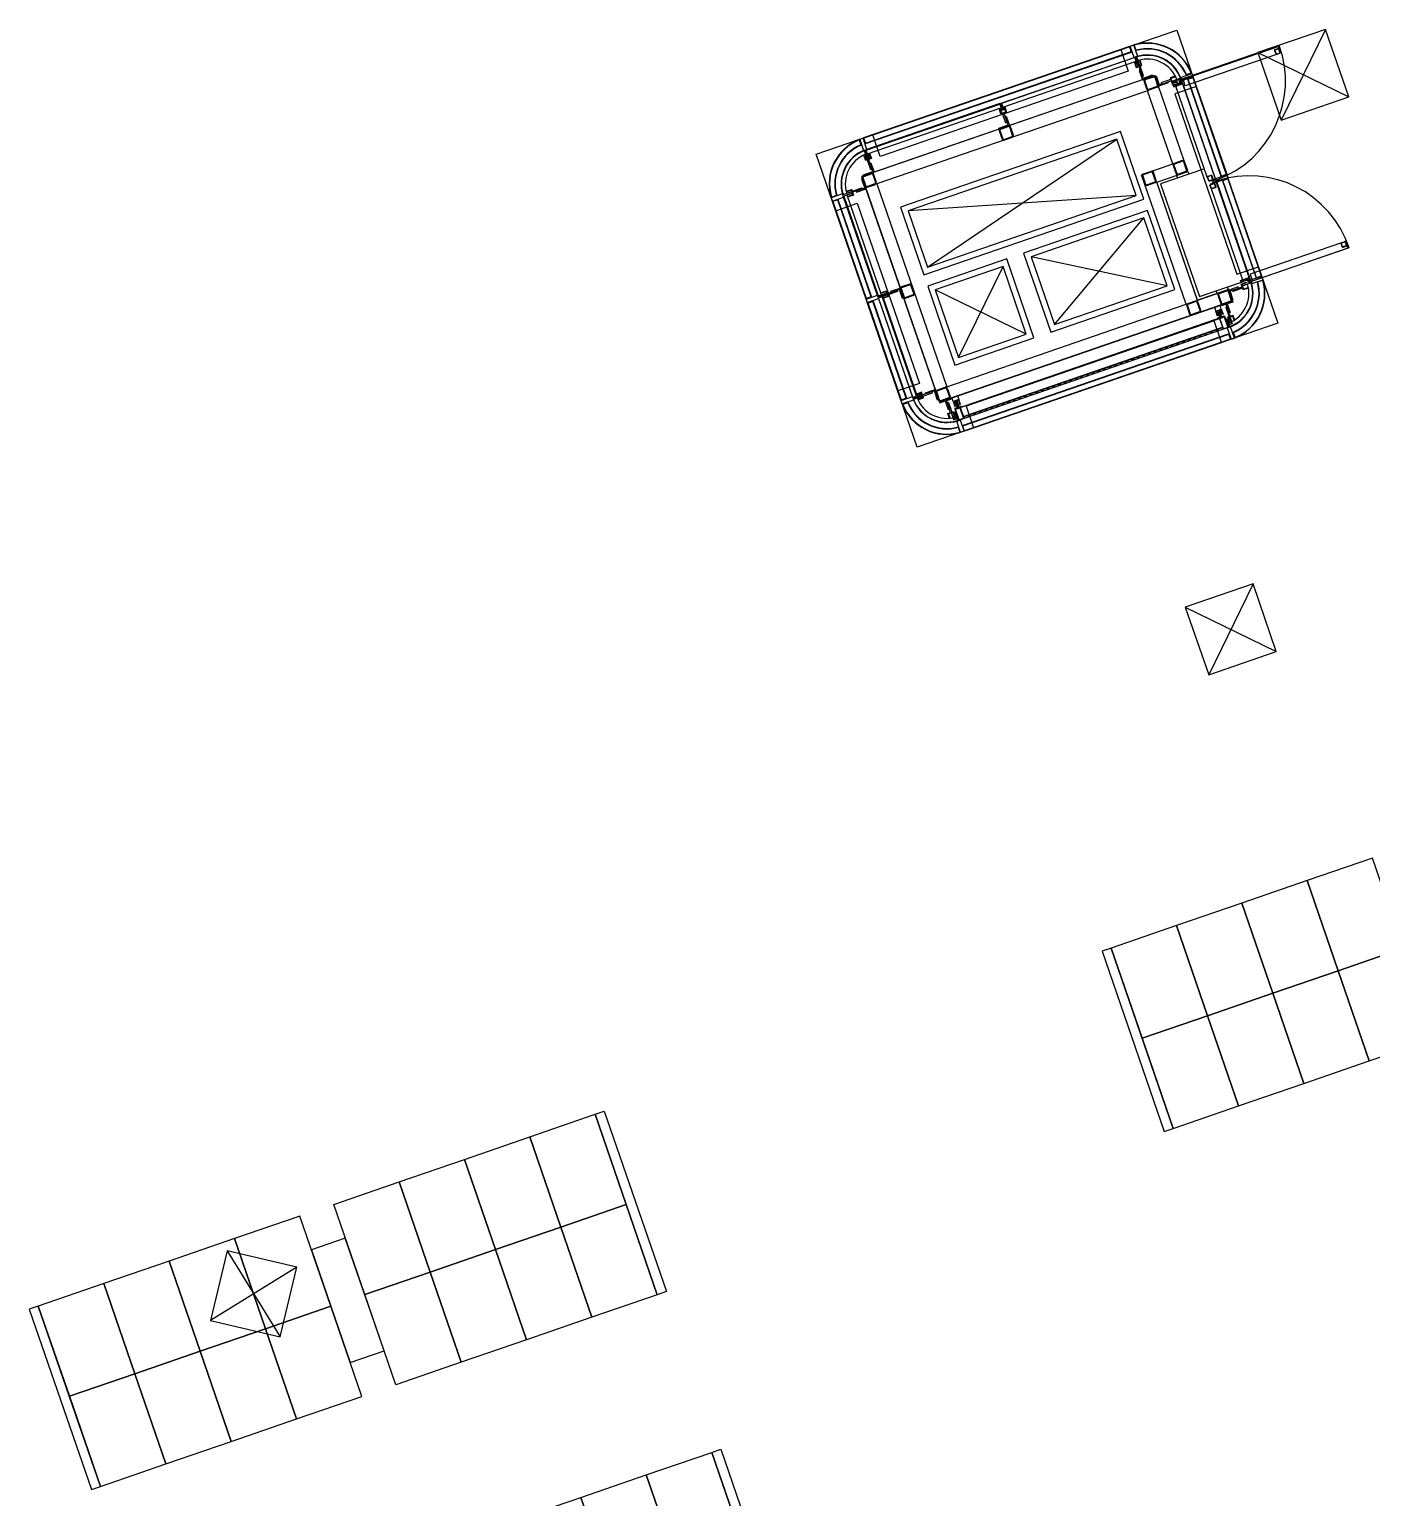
# Model space of a CAD drawing. Extents: x 809431 to 809707, y 818703 to 819368.
# Drawn here: x 809668.9 to 809680.16, y 818736.9 to 818749.22 of the extents above; entities that cross this region are included whole.
import ezdxf

# ---------------------------------------------------------------- set-up
doc = ezdxf.new("R2010")
doc.units = 0
for name, color, linetype in [('A-G26_JG10-G-FramStel', 7, 'Continuous'), ('Fix Furn', 7, 'Continuous'), ('MAJ062__', 7, 'Continuous'), ('MAJ082__', 7, 'Continuous'), ('MAJ221__', 7, 'Continuous'), ('MAJ292__', 7, 'Continuous'), ('MAJ430_B', 7, 'Continuous'), ('MAJ430_R', 7, 'Continuous'), ('MAJ570__', 7, 'Continuous'), ('MAJ724__', 7, 'Continuous'), ('OTC-LTC Hatch Arrival Concourse (Circulation) O2', 7, 'Continuous')]:
    doc.layers.add(name, color=color, linetype=linetype)

# ---------------------------------------------------------------- blocks, each defined once
blk = doc.blocks.new('8-Seater')
at = {"layer": 'Fix Furn'}
for points in [[(316.683, 206.688), (316.683, 206.608), (315.083, 206.608), (315.083, 206.688)], [(315.883, 206.608), (315.883, 206.028), (315.083, 206.028), (315.083, 206.608)], [(316.683, 206.608), (316.683, 206.028), (315.883, 206.028), (315.883, 206.608)], [(315.883, 206.028), (315.883, 205.448), (315.083, 205.448), (315.083, 206.028)], [(316.683, 206.028), (316.683, 205.448), (315.883, 205.448), (315.883, 206.028)], [(315.883, 205.448), (315.883, 204.868), (315.083, 204.868), (315.083, 205.448)], [(316.683, 205.448), (316.683, 204.868), (315.883, 204.868), (315.883, 205.448)], [(315.883, 204.868), (315.883, 204.288), (315.083, 204.288), (315.083, 204.868)], [(316.683, 204.868), (316.683, 204.288), (315.883, 204.288), (315.883, 204.868)], [(316.383, 203.988), (315.383, 203.988), (315.383, 204.288), (316.383, 204.288)], [(315.883, 203.408), (315.883, 203.988), (315.083, 203.988), (315.083, 203.408)], [(316.683, 203.408), (316.683, 203.988), (315.883, 203.988), (315.883, 203.408)], [(315.883, 202.828), (315.883, 203.408), (315.083, 203.408), (315.083, 202.828)], [(316.683, 202.828), (316.683, 203.408), (315.883, 203.408), (315.883, 202.828)], [(315.883, 202.248), (315.883, 202.828), (315.083, 202.828), (315.083, 202.248)], [(316.683, 202.248), (316.683, 202.828), (315.883, 202.828), (315.883, 202.248)], [(315.883, 201.668), (315.883, 202.248), (315.083, 202.248), (315.083, 201.668)], [(316.683, 201.668), (316.683, 202.248), (315.883, 202.248), (315.883, 201.668)], [(316.683, 201.588), (316.683, 201.668), (315.083, 201.668), (315.083, 201.588)]]:
    blk.add_lwpolyline(points, close=True, dxfattribs=at)

msp = doc.modelspace()

# ---------------------------------------------------------------- linework, layer by layer
at = {"layer": 'A-G26_JG10-G-FramStel'}
for points in [[(809678.276, 818748.716), (809678.252, 818748.787)], [(809678.282, 818748.718), (809678.258, 818748.789)], [(809678.26, 818748.803), (809678.331, 818748.827)], [(809678.262, 818748.797), (809678.333, 818748.822)], [(809678.341, 818748.818), (809678.365, 818748.747)], [(809678.347, 818748.82), (809678.371, 818748.749)], [(809678.361, 818748.739), (809678.29, 818748.715)], [(809678.363, 818748.733), (809678.292, 818748.709)], [(809677.116, 818748.409), (809677.045, 818748.385)], [(809677.037, 818748.369), (809677.061, 818748.298)], [(809677.043, 818748.371), (809677.067, 818748.3)], [(809677.118, 818748.403), (809677.047, 818748.379)], [(809677.075, 818748.296), (809677.146, 818748.321)], [(809677.077, 818748.29), (809677.148, 818748.315)], [(809677.15, 818748.329), (809677.126, 818748.399)], [(809677.156, 818748.331), (809677.132, 818748.401)], [(809678.496, 818748.078), (809678.521, 818748.007)], [(809678.502, 818748.08), (809678.526, 818748.009)], [(809678.575, 818748.118), (809678.504, 818748.094)], [(809678.577, 818748.112), (809678.506, 818748.088)], [(809678.609, 818748.038), (809678.585, 818748.108)], [(809678.615, 818748.04), (809678.591, 818748.111)], [(809675.888, 818747.973), (809675.913, 818747.902)], [(809675.894, 818747.975), (809675.918, 818747.905)], [(809675.967, 818748.014), (809675.896, 818747.989)], [(809675.969, 818748.008), (809675.898, 818747.983)], [(809675.926, 818747.901), (809675.997, 818747.925)], [(809675.929, 818747.895), (809675.999, 818747.919)], [(809676.001, 818747.933), (809675.977, 818748.004)], [(809676.007, 818747.935), (809675.983, 818748.006)], [(809678.235, 818747.988), (809678.26, 818747.917)], [(809678.241, 818747.99), (809678.265, 818747.919)], [(809678.314, 818748.028), (809678.243, 818748.004)], [(809678.316, 818748.023), (809678.245, 818747.998)], [(809678.273, 818747.916), (809678.344, 818747.94)], [(809678.276, 818747.91), (809678.346, 818747.934)], [(809678.348, 818747.948), (809678.324, 818748.019)], [(809678.354, 818747.95), (809678.33, 818748.021)], [(809678.534, 818748.005), (809678.605, 818748.03)], [(809678.537, 818747.999), (809678.607, 818748.024)], [(809676.287, 818747.082), (809676.217, 818747.058)], [(809676.289, 818747.076), (809676.219, 818747.052)], [(809676.322, 818747.002), (809676.297, 818747.072)], [(809676.328, 818747.004), (809676.303, 818747.074)], [(809676.209, 818747.042), (809676.233, 818746.971)], [(809676.215, 818747.044), (809676.239, 818746.973)], [(809676.247, 818746.969), (809676.318, 818746.994)], [(809676.249, 818746.963), (809676.32, 818746.988)], [(809678.688, 818746.941), (809678.617, 818746.917)], [(809678.69, 818746.935), (809678.619, 818746.911)], [(809678.723, 818746.861), (809678.698, 818746.931)], [(809678.728, 818746.863), (809678.704, 818746.933)], [(809678.871, 818746.991), (809678.895, 818746.92)], [(809678.877, 818746.993), (809678.901, 818746.922)], [(809678.949, 818747.031), (809678.878, 818747.007)], [(809678.951, 818747.025), (809678.88, 818747.001)], [(809678.909, 818746.918), (809678.98, 818746.942)], [(809678.911, 818746.912), (809678.982, 818746.936)], [(809678.983, 818746.95), (809678.959, 818747.021)], [(809678.989, 818746.952), (809678.965, 818747.023)], [(809678.61, 818746.901), (809678.634, 818746.83)], [(809678.616, 818746.903), (809678.64, 818746.832)], [(809678.648, 818746.828), (809678.719, 818746.853)], [(809678.65, 818746.822), (809678.721, 818746.847)], [(809676.515, 818746.193), (809676.585, 818746.217)], [(809676.517, 818746.187), (809676.587, 818746.211)], [(809676.595, 818746.207), (809676.62, 818746.137)], [(809676.601, 818746.209), (809676.626, 818746.139)], [(809676.531, 818746.106), (809676.507, 818746.177)], [(809676.537, 818746.108), (809676.513, 818746.179)], [(809676.616, 818746.128), (809676.545, 818746.104)], [(809676.618, 818746.123), (809676.547, 818746.098)]]:
    msp.add_lwpolyline(points, dxfattribs=at)
for centre, radius, start, end in [((809678.264, 818748.791), 0.0126, 109, 199), ((809678.264, 818748.791), 0.0063, 109, 199), ((809678.335, 818748.816), 0.0126, 19, 109), ((809678.335, 818748.816), 0.0063, 19, 109), ((809678.288, 818748.721), 0.0126, 199, 289), ((809678.288, 818748.721), 0.0063, 199, 289), ((809678.359, 818748.745), 0.0063, 289, 19), ((809678.359, 818748.745), 0.0126, 289, 19), ((809677.12, 818748.397), 0.0126, 19, 109), ((809677.049, 818748.373), 0.0126, 109, 199), ((809677.049, 818748.373), 0.0063, 109, 199), ((809677.073, 818748.302), 0.0126, 199, 289), ((809677.073, 818748.302), 0.0063, 199, 289), ((809677.12, 818748.397), 0.0063, 19, 109), ((809677.144, 818748.327), 0.0063, 289, 19), ((809677.144, 818748.327), 0.0126, 289, 19), ((809678.508, 818748.082), 0.0126, 109, 199), ((809678.508, 818748.082), 0.0063, 109, 199), ((809678.579, 818748.106), 0.0126, 19, 109), ((809678.579, 818748.106), 0.0063, 19, 109), ((809678.603, 818748.036), 0.0126, 289, 19), ((809675.9, 818747.977), 0.0126, 109, 199), ((809675.9, 818747.977), 0.0063, 109, 199), ((809675.971, 818748.002), 0.0126, 19, 109), ((809675.971, 818748.002), 0.0063, 19, 109), ((809675.995, 818747.931), 0.0063, 289, 19), ((809675.995, 818747.931), 0.0126, 289, 19), ((809678.247, 818747.992), 0.0126, 109, 199), ((809678.247, 818747.992), 0.0063, 109, 199), ((809678.271, 818747.922), 0.0126, 199, 289), ((809678.271, 818747.922), 0.0063, 199, 289), ((809678.318, 818748.017), 0.0126, 19, 109), ((809678.318, 818748.017), 0.0063, 19, 109), ((809678.342, 818747.946), 0.0063, 289, 19), ((809678.342, 818747.946), 0.0126, 289, 19), ((809678.532, 818748.011), 0.0126, 199, 289), ((809678.532, 818748.011), 0.0063, 199, 289), ((809678.603, 818748.036), 0.0063, 289, 19), ((809675.924, 818747.907), 0.0126, 199, 289), ((809675.924, 818747.907), 0.0063, 199, 289), ((809676.221, 818747.046), 0.0126, 109, 199), ((809676.291, 818747.07), 0.0126, 19, 109), ((809676.291, 818747.07), 0.0063, 19, 109), ((809676.221, 818747.046), 0.0063, 109, 199), ((809676.245, 818746.975), 0.0126, 199, 289), ((809676.245, 818746.975), 0.0063, 199, 289), ((809676.316, 818747), 0.0063, 289, 19), ((809676.316, 818747), 0.0126, 289, 19), ((809678.692, 818746.929), 0.0126, 19, 109), ((809678.692, 818746.929), 0.0063, 19, 109), ((809678.882, 818746.995), 0.0126, 109, 199), ((809678.882, 818746.995), 0.0063, 109, 199), ((809678.953, 818747.019), 0.0126, 19, 109), ((809678.953, 818747.019), 0.0063, 19, 109), ((809678.978, 818746.948), 0.0063, 289, 19), ((809678.978, 818746.948), 0.0126, 289, 19), ((809678.621, 818746.905), 0.0126, 109, 199), ((809678.621, 818746.905), 0.0063, 109, 199), ((809678.646, 818746.834), 0.0126, 199, 289), ((809678.646, 818746.834), 0.0063, 199, 289), ((809678.717, 818746.859), 0.0063, 289, 19), ((809678.717, 818746.859), 0.0126, 289, 19), ((809678.907, 818746.924), 0.0126, 199, 289), ((809678.907, 818746.924), 0.0063, 199, 289), ((809676.519, 818746.181), 0.0126, 109, 199), ((809676.589, 818746.205), 0.0126, 19, 109), ((809676.589, 818746.205), 0.0063, 19, 109), ((809676.519, 818746.181), 0.0063, 109, 199), ((809676.543, 818746.11), 0.0126, 199, 289), ((809676.543, 818746.11), 0.0063, 199, 289), ((809676.614, 818746.134), 0.0063, 289, 19), ((809676.614, 818746.134), 0.0126, 289, 19)]:
    msp.add_arc(centre, radius, start, end, dxfattribs=at)
at = {"layer": 'MAJ062__'}
msp.add_line((809679.634, 818747.335), (809679.634, 818747.335), dxfattribs=at)
at = {"layer": 'MAJ082__'}
msp.add_lwpolyline([(809676.349, 818745.713), (809675.503, 818748.171), (809678.528, 818749.213), (809679.375, 818746.755)], close=True, dxfattribs=at)
at = {"layer": 'MAJ221__'}
for p, q in [((809676.436, 818747.223), (809678.023, 818748.298)), ((809678.185, 818747.826), (809676.273, 818747.696)), ((809677.5, 818746.744), (809678.25, 818747.637)), ((809678.446, 818747.069), (809677.305, 818747.311)), ((809676.697, 818746.467), (809677.069, 818747.23)), ((809677.264, 818746.662), (809676.501, 818747.034))]:
    msp.add_line(p, q, dxfattribs=at)
at = {"layer": 'MAJ292__'}
for p, q in [((809679.386, 818749.083), (809678.544, 818748.793)), ((809678.579, 818748.802), (809679.384, 818749.079)), ((809679.382, 818749.059), (809679.345, 818749.047)), ((809679.345, 818749.047), (809679.346, 818749.046)), ((809679.346, 818749.046), (809679.383, 818749.058)), ((809679.347, 818749.041), (809679.357, 818749.013)), ((809679.379, 818749.057), (809679.35, 818749.047)), ((809679.35, 818749.042), (809679.359, 818749.013)), ((809679.38, 818749.055), (809679.351, 818749.045)), ((809679.379, 818749.075), (809679.396, 818749.026)), ((809679.384, 818749.079), (809679.38, 818749.078)), ((809679.397, 818749.026), (809679.38, 818749.076)), ((809679.381, 818749.077), (809679.384, 818749.078)), ((809679.392, 818749.025), (809679.383, 818749.053)), ((809679.384, 818749.078), (809679.384, 818749.079)), ((809679.384, 818749.079), (809679.389, 818749.064)), ((809679.384, 818749.058), (809679.395, 818749.026)), ((809679.396, 818749.026), (809679.385, 818749.058)), ((809679.395, 818749.026), (809679.385, 818749.054)), ((809679.392, 818749.065), (809679.386, 818749.083)), ((809679.389, 818749.064), (809679.392, 818749.065)), ((809679.397, 818749.05), (809679.39, 818749.047)), ((809679.397, 818749.05), (809679.392, 818749.065)), ((809679.395, 818749.026), (809679.396, 818749.026)), ((809679.396, 818749.026), (809679.397, 818749.026)), ((809677.067, 818748.567), (809678.187, 818748.952)), ((809678.187, 818748.99), (809678.212, 818748.919)), ((809678.215, 818748.92), (809678.191, 818748.988)), ((809678.212, 818748.919), (809678.215, 818748.92)), ((809679.363, 818749.009), (809678.598, 818748.746)), ((809679.363, 818749.012), (809679.391, 818749.022)), ((809679.363, 818749.009), (809679.392, 818749.019)), ((809678.544, 818748.793), (809678.55, 818748.775)), ((809678.548, 818748.791), (809678.576, 818748.801)), ((809678.566, 818748.797), (809678.548, 818748.791)), ((809678.548, 818748.791), (809678.549, 818748.788)), ((809678.553, 818748.776), (809678.548, 818748.791)), ((809678.549, 818748.788), (809678.564, 818748.794)), ((809678.552, 818748.783), (809678.555, 818748.773)), ((809678.56, 818748.774), (809678.557, 818748.784)), ((809678.558, 818748.785), (809678.561, 818748.775)), ((809678.566, 818748.776), (809678.562, 818748.786)), ((809678.564, 818748.794), (809678.574, 818748.765)), ((809678.855, 818747.956), (809678.566, 818748.797)), ((809678.598, 818748.746), (809678.579, 818748.802)), ((809678.555, 818748.771), (809678.497, 818748.752)), ((809678.497, 818748.752), (809678.499, 818748.747)), ((809678.499, 818748.747), (809678.556, 818748.767)), ((809678.557, 818748.766), (809678.499, 818748.746)), ((809678.499, 818748.746), (809678.5, 818748.741)), ((809678.5, 818748.741), (809678.558, 818748.761)), ((809678.782, 818747.978), (809678.519, 818748.743)), ((809678.55, 818748.775), (809678.553, 818748.776)), ((809678.575, 818748.762), (809678.852, 818747.958)), ((809675.932, 818748.176), (809677.052, 818748.562)), ((809675.93, 818748.133), (809675.907, 818748.201)), ((809675.909, 818748.205), (809675.933, 818748.134)), ((809675.933, 818748.134), (809675.93, 818748.133)), ((809678.525, 818747.995), (809678.533, 818747.972)), ((809678.619, 818748.028), (809678.627, 818748.004)), ((809678.782, 818747.978), (809678.792, 818747.95)), ((809678.814, 818747.994), (809678.785, 818747.985)), ((809678.785, 818747.979), (809678.794, 818747.951)), ((809678.814, 818747.992), (809678.786, 818747.982)), ((809678.798, 818747.949), (809678.826, 818747.959)), ((809678.831, 818747.958), (809678.798, 818747.947)), ((809678.798, 818747.947), (809678.827, 818747.957)), ((809678.798, 818747.947), (809678.799, 818747.946)), ((809678.848, 818747.962), (809678.799, 818747.945)), ((809678.799, 818747.945), (809678.848, 818747.961)), ((809678.799, 818747.946), (809678.831, 818747.957)), ((809678.799, 818747.945), (809678.799, 818747.945)), ((809678.807, 818747.921), (809678.856, 818747.938)), ((809678.808, 818747.92), (809678.807, 818747.921)), ((809678.857, 818747.937), (809678.808, 818747.92)), ((809678.808, 818747.92), (809678.84, 818747.931)), ((809678.84, 818747.93), (809678.808, 818747.919)), ((809678.808, 818747.918), (809678.836, 818747.928)), ((809678.808, 818747.919), (809678.808, 818747.92)), ((809678.809, 818747.916), (809678.837, 818747.926)), ((809678.819, 818747.996), (809678.818, 818747.996)), ((809678.818, 818747.996), (809678.831, 818747.959)), ((809678.827, 818747.962), (809678.818, 818747.99)), ((809678.832, 818747.959), (809678.819, 818747.996)), ((809678.83, 818747.963), (809678.82, 818747.991)), ((809678.822, 818747.945), (809678.82, 818747.952)), ((809678.822, 818747.945), (809678.838, 818747.95)), ((809678.826, 818747.935), (809678.841, 818747.94)), ((809678.826, 818747.935), (809678.828, 818747.928)), ((809678.852, 818747.958), (809678.837, 818747.953)), ((809678.837, 818747.953), (809678.838, 818747.95)), ((809678.838, 818747.95), (809678.855, 818747.956)), ((809678.84, 818747.924), (809678.85, 818747.896)), ((809678.841, 818747.94), (809678.859, 818747.946)), ((809678.842, 818747.937), (809678.841, 818747.94)), ((809678.854, 818747.892), (809678.841, 818747.929)), ((809678.857, 818747.943), (809678.842, 818747.937)), ((809678.842, 818747.929), (809678.855, 818747.892)), ((809678.843, 818747.925), (809678.853, 818747.897)), ((809678.85, 818747.961), (809678.851, 818747.957)), ((809678.852, 818747.958), (809678.85, 818747.961)), ((809678.851, 818747.957), (809678.852, 818747.958)), ((809678.856, 818747.942), (809678.857, 818747.943)), ((809678.857, 818747.939), (809678.856, 818747.942)), ((809678.857, 818747.943), (809678.858, 818747.939)), ((809679.134, 818747.138), (809678.857, 818747.943)), ((809678.859, 818747.946), (809679.148, 818747.105)), ((809675.729, 818747.821), (809675.8, 818747.845)), ((809676.019, 818746.979), (809675.729, 818747.821)), ((809675.801, 818747.842), (809675.733, 818747.819)), ((809675.733, 818747.819), (809676.021, 818746.983)), ((809676.051, 818746.993), (809675.763, 818747.829)), ((809675.8, 818747.845), (809675.801, 818747.842)), ((809678.815, 818747.884), (809678.805, 818747.912)), ((809678.817, 818747.885), (809678.807, 818747.913)), ((809678.815, 818747.884), (809679.078, 818747.119)), ((809678.849, 818747.893), (809678.82, 818747.883)), ((809678.849, 818747.89), (809678.821, 818747.881)), ((809678.855, 818747.892), (809678.854, 818747.892)), ((809679.908, 818747.429), (809679.143, 818747.166)), ((809679.917, 818747.395), (809679.907, 818747.423)), ((809679.908, 818747.429), (809679.936, 818747.439)), ((809679.908, 818747.427), (809679.937, 818747.436)), ((809679.94, 818747.435), (809679.95, 818747.406)), ((809679.954, 818747.404), (809679.942, 818747.436)), ((809679.942, 818747.436), (809679.943, 818747.436)), ((809679.942, 818747.436), (809679.952, 818747.407)), ((809679.943, 818747.436), (809679.955, 818747.404)), ((809679.961, 818747.387), (809679.944, 818747.436)), ((809679.944, 818747.436), (809679.945, 818747.436)), ((809679.945, 818747.436), (809679.962, 818747.387)), ((809679.97, 818747.385), (809679.129, 818747.095)), ((809679.162, 818747.11), (809679.967, 818747.387)), ((809679.914, 818747.394), (809679.904, 818747.423)), ((809679.916, 818747.39), (809679.953, 818747.402)), ((809679.953, 818747.401), (809679.916, 818747.389)), ((809679.916, 818747.389), (809679.916, 818747.39)), ((809679.948, 818747.403), (809679.92, 818747.394)), ((809679.949, 818747.401), (809679.921, 818747.391)), ((809679.959, 818747.418), (809679.952, 818747.416)), ((809679.959, 818747.418), (809679.964, 818747.403)), ((809679.961, 818747.402), (809679.964, 818747.403)), ((809679.967, 818747.387), (809679.961, 818747.402)), ((809679.963, 818747.387), (809679.966, 818747.388)), ((809679.967, 818747.387), (809679.963, 818747.386)), ((809679.964, 818747.403), (809679.97, 818747.385)), ((809679.966, 818747.388), (809679.967, 818747.387)), ((809678.961, 818747.035), (809678.953, 818747.059)), ((809679.062, 818747.109), (809679.12, 818747.129)), ((809679.064, 818747.104), (809679.062, 818747.109)), ((809679.122, 818747.124), (809679.064, 818747.104)), ((809679.064, 818747.103), (809679.122, 818747.123)), ((809679.066, 818747.099), (809679.064, 818747.103)), ((809679.124, 818747.119), (809679.066, 818747.099)), ((809679.123, 818747.113), (809679.125, 818747.114)), ((809679.129, 818747.095), (809679.123, 818747.113)), ((809679.129, 818747.108), (809679.125, 818747.118)), ((809679.125, 818747.114), (809679.131, 818747.099)), ((809679.13, 818747.12), (809679.133, 818747.11)), ((809679.13, 818747.102), (809679.145, 818747.107)), ((809679.131, 818747.099), (809679.13, 818747.102)), ((809679.134, 818747.11), (809679.131, 818747.12)), ((809679.131, 818747.099), (809679.159, 818747.109)), ((809679.148, 818747.105), (809679.131, 818747.099)), ((809679.145, 818747.107), (809679.135, 818747.135)), ((809679.136, 818747.122), (809679.139, 818747.112)), ((809679.143, 818747.166), (809679.162, 818747.11)), ((809676.09, 818747.004), (809676.019, 818746.979)), ((809676.021, 818746.983), (809676.089, 818747.006)), ((809676.093, 818746.994), (809676.022, 818746.97)), ((809676.022, 818746.97), (809676.312, 818746.128)), ((809676.026, 818746.968), (809676.094, 818746.991)), ((809676.314, 818746.132), (809676.026, 818746.968)), ((809676.344, 818746.142), (809676.056, 818746.978)), ((809676.089, 818747.006), (809676.09, 818747.004)), ((809676.094, 818746.991), (809676.093, 818746.994)), ((809678.866, 818747.003), (809678.858, 818747.026)), ((809676.667, 818746.034), (809678.927, 818746.812)), ((809678.927, 818746.812), (809678.959, 818746.717)), ((809678.937, 818746.89), (809678.946, 818746.894)), ((809676.71, 818746.048), (809678.884, 818746.797)), ((809676.711, 818746.046), (809678.885, 818746.794)), ((809676.736, 818745.973), (809678.91, 818746.722)), ((809676.737, 818745.968), (809678.912, 818746.717)), ((809678.917, 818746.703), (809676.742, 818745.954)), ((809678.959, 818746.717), (809678.917, 818746.703)), ((809678.944, 818746.791), (809678.947, 818746.792)), ((809678.969, 818746.721), (809678.944, 818746.791)), ((809678.947, 818746.792), (809678.964, 818746.744)), ((809678.965, 818746.741), (809678.971, 818746.724)), ((809676.312, 818746.128), (809676.383, 818746.153)), ((809676.382, 818746.156), (809676.314, 818746.132)), ((809676.383, 818746.153), (809676.382, 818746.156)), ((809676.611, 818746.089), (809676.601, 818746.086)), ((809676.666, 818746.007), (809676.663, 818746.006)), ((809676.663, 818746.006), (809676.679, 818745.958)), ((809676.69, 818745.936), (809676.666, 818746.007)), ((809676.7, 818745.939), (809676.667, 818746.034)), ((809676.68, 818745.955), (809676.686, 818745.938)), ((809676.742, 818745.954), (809676.7, 818745.939))]:
    msp.add_line(p, q, dxfattribs=at)
for points in [[(809675.976, 818748.334), (809678.056, 818749.05), (809678.118, 818748.869), (809676.038, 818748.152)], [(809678.178, 818748.987), (809678.202, 818748.916), (809678.2, 818748.915), (809678.176, 818748.983), (809677.057, 818748.597), (809677.075, 818748.543), (809677.072, 818748.542), (809677.053, 818748.599)], [(809678.234, 818748.916), (809678.219, 818748.958), (809678.215, 818748.957), (809678.228, 818748.919), (809678.19, 818748.906), (809678.177, 818748.944), (809678.172, 818748.942), (809678.187, 818748.9), (809678.209, 818748.907), (809678.237, 818748.826), (809678.248, 818748.83), (809678.22, 818748.911)], [(809675.883, 818747.986), (809676.535, 818746.093), (809678.995, 818746.94), (809678.962, 818747.036), (809678.701, 818746.947), (809678.359, 818747.937), (809678.62, 818748.027), (809678.343, 818748.833)], [(809678.244, 818748.807), (809678.219, 818748.878), (809678.211, 818748.875), (809678.238, 818748.796), (809678.324, 818748.825), (809678.321, 818748.834)], [(809678.373, 818748.742), (809678.344, 818748.827), (809678.353, 818748.83), (809678.379, 818748.753), (809678.45, 818748.777), (809678.453, 818748.769)], [(809678.476, 818748.798), (809678.394, 818748.77), (809678.398, 818748.759), (809678.479, 818748.787), (809678.487, 818748.765), (809678.53, 818748.78), (809678.528, 818748.784), (809678.49, 818748.771), (809678.477, 818748.809), (809678.515, 818748.822), (809678.513, 818748.827), (809678.471, 818748.812)], [(809678.492, 818748.75), (809678.535, 818748.765), (809678.53, 818748.78), (809678.487, 818748.765)], [(809676.011, 818747.923), (809676.597, 818746.221), (809678.605, 818746.913), (809678.231, 818748), (809678.492, 818748.09), (809678.28, 818748.704)], [(809679.212, 818747.227), (809678.691, 818748.74), (809678.51, 818748.678), (809679.031, 818747.165)], [(809675.918, 818748.208), (809675.943, 818748.137), (809675.945, 818748.138), (809675.922, 818748.207), (809677.042, 818748.592), (809677.06, 818748.538), (809677.063, 818748.539), (809677.043, 818748.596)], [(809677.112, 818748.417), (809677.087, 818748.488), (809677.095, 818748.491), (809677.123, 818748.412), (809677.038, 818748.382), (809677.035, 818748.391)], [(809675.918, 818748.118), (809675.903, 818748.161), (809675.908, 818748.162), (809675.921, 818748.125), (809675.958, 818748.138), (809675.945, 818748.175), (809675.95, 818748.177), (809675.965, 818748.135), (809675.942, 818748.127), (809675.97, 818748.045), (809675.96, 818748.042), (809675.932, 818748.123)], [(809675.977, 818748.027), (809675.952, 818748.097), (809675.961, 818748.1), (809675.988, 818748.021), (809675.903, 818747.992), (809675.9, 818748)], [(809675.909, 818747.886), (809675.838, 818747.862), (809675.84, 818747.854), (809675.92, 818747.881), (809675.891, 818747.966), (809675.882, 818747.963)], [(809675.759, 818747.857), (809675.757, 818747.862), (809675.8, 818747.877), (809675.805, 818747.863), (809675.886, 818747.891), (809675.89, 818747.88), (809675.808, 818747.852), (809675.816, 818747.829), (809675.773, 818747.815), (809675.772, 818747.82), (809675.81, 818747.833), (809675.797, 818747.87)], [(809676.186, 818746.186), (809675.666, 818747.698), (809675.847, 818747.761), (809676.368, 818746.248)], [(809678.963, 818747.03), (809678.992, 818746.945), (809679, 818746.948), (809678.974, 818747.025), (809679.045, 818747.049), (809679.042, 818747.058)], [(809679.078, 818747.049), (809678.997, 818747.021), (809678.993, 818747.032), (809679.074, 818747.06), (809679.066, 818747.082), (809679.109, 818747.097), (809679.111, 818747.092), (809679.073, 818747.079), (809679.086, 818747.041), (809679.124, 818747.054), (809679.125, 818747.049), (809679.083, 818747.035)], [(809676.201, 818747.038), (809676.13, 818747.013), (809676.127, 818747.022), (809676.206, 818747.049), (809676.236, 818746.964), (809676.227, 818746.961)], [(809678.889, 818746.905), (809678.842, 818746.888), (809678.853, 818746.856), (809678.9, 818746.873)], [(809678.9, 818746.873), (809678.915, 818746.83), (809678.91, 818746.828), (809678.897, 818746.866), (809678.86, 818746.853), (809678.873, 818746.815), (809678.868, 818746.814), (809678.853, 818746.856)], [(809678.959, 818746.717), (809678.917, 818746.703), (809678.884, 818746.797), (809678.927, 818746.812)], [(809678.956, 818746.719), (809678.919, 818746.706), (809678.888, 818746.795), (809678.925, 818746.808)], [(809676.822, 818745.876), (809678.902, 818746.592), (809678.84, 818746.773), (809676.759, 818746.057)], [(809678.827, 818746.688), (809678.808, 818746.681), (809678.81, 818746.676), (809678.829, 818746.682)], [(809678.874, 818746.704), (809678.855, 818746.698), (809678.857, 818746.692), (809678.876, 818746.698)], [(809678.87, 818746.693), (809678.869, 818746.696), (809678.864, 818746.694), (809678.865, 818746.691)], [(809678.496, 818746.574), (809678.477, 818746.567), (809678.479, 818746.562), (809678.498, 818746.568)], [(809678.492, 818746.563), (809678.491, 818746.566), (809678.485, 818746.564), (809678.486, 818746.561)], [(809678.543, 818746.59), (809678.524, 818746.584), (809678.526, 818746.578), (809678.545, 818746.585)], [(809678.539, 818746.579), (809678.538, 818746.582), (809678.533, 818746.58), (809678.534, 818746.577)], [(809678.59, 818746.606), (809678.571, 818746.6), (809678.573, 818746.594), (809678.592, 818746.601)], [(809678.587, 818746.596), (809678.586, 818746.599), (809678.58, 818746.597), (809678.581, 818746.594)], [(809678.638, 818746.623), (809678.619, 818746.616), (809678.621, 818746.611), (809678.64, 818746.617)], [(809678.634, 818746.612), (809678.633, 818746.615), (809678.627, 818746.613), (809678.628, 818746.61)], [(809678.685, 818746.639), (809678.666, 818746.633), (809678.668, 818746.627), (809678.687, 818746.633)], [(809678.681, 818746.628), (809678.68, 818746.631), (809678.675, 818746.629), (809678.676, 818746.626)], [(809678.732, 818746.655), (809678.713, 818746.649), (809678.715, 818746.643), (809678.734, 818746.65)], [(809678.728, 818746.645), (809678.728, 818746.647), (809678.722, 818746.645), (809678.723, 818746.643)], [(809678.779, 818746.672), (809678.761, 818746.665), (809678.763, 818746.659), (809678.781, 818746.666)], [(809678.776, 818746.661), (809678.775, 818746.664), (809678.769, 818746.662), (809678.77, 818746.659)], [(809678.823, 818746.677), (809678.822, 818746.68), (809678.816, 818746.678), (809678.817, 818746.675)], [(809678.118, 818746.444), (809678.099, 818746.437), (809678.101, 818746.432), (809678.12, 818746.438)], [(809678.165, 818746.46), (809678.146, 818746.453), (809678.148, 818746.448), (809678.167, 818746.454)], [(809678.161, 818746.449), (809678.16, 818746.452), (809678.155, 818746.45), (809678.156, 818746.447)], [(809678.212, 818746.476), (809678.193, 818746.47), (809678.195, 818746.464), (809678.214, 818746.471)], [(809678.208, 818746.465), (809678.207, 818746.468), (809678.202, 818746.466), (809678.203, 818746.464)], [(809678.259, 818746.493), (809678.241, 818746.486), (809678.242, 818746.48), (809678.261, 818746.487)], [(809678.256, 818746.482), (809678.255, 818746.485), (809678.249, 818746.483), (809678.25, 818746.48)], [(809678.307, 818746.509), (809678.288, 818746.502), (809678.29, 818746.497), (809678.309, 818746.503)], [(809678.303, 818746.498), (809678.302, 818746.501), (809678.296, 818746.499), (809678.297, 818746.496)], [(809678.354, 818746.525), (809678.335, 818746.519), (809678.337, 818746.513), (809678.356, 818746.519)], [(809678.35, 818746.514), (809678.349, 818746.517), (809678.344, 818746.515), (809678.345, 818746.512)], [(809678.401, 818746.541), (809678.382, 818746.535), (809678.384, 818746.529), (809678.403, 818746.536)], [(809678.398, 818746.531), (809678.397, 818746.533), (809678.391, 818746.531), (809678.392, 818746.529)], [(809678.449, 818746.558), (809678.43, 818746.551), (809678.432, 818746.545), (809678.45, 818746.552)], [(809678.445, 818746.547), (809678.444, 818746.55), (809678.438, 818746.548), (809678.439, 818746.545)], [(809677.787, 818746.33), (809677.768, 818746.323), (809677.77, 818746.318), (809677.789, 818746.324)], [(809677.783, 818746.319), (809677.782, 818746.322), (809677.776, 818746.32), (809677.777, 818746.317)], [(809677.834, 818746.346), (809677.815, 818746.34), (809677.817, 818746.334), (809677.836, 818746.34)], [(809677.83, 818746.335), (809677.829, 818746.338), (809677.824, 818746.336), (809677.825, 818746.333)], [(809677.881, 818746.362), (809677.862, 818746.356), (809677.864, 818746.35), (809677.883, 818746.357)], [(809677.878, 818746.352), (809677.877, 818746.354), (809677.871, 818746.352), (809677.872, 818746.35)], [(809677.928, 818746.379), (809677.91, 818746.372), (809677.912, 818746.366), (809677.93, 818746.373)], [(809677.925, 818746.368), (809677.924, 818746.371), (809677.918, 818746.369), (809677.919, 818746.366)], [(809677.976, 818746.395), (809677.957, 818746.388), (809677.959, 818746.383), (809677.978, 818746.389)], [(809677.972, 818746.384), (809677.971, 818746.387), (809677.965, 818746.385), (809677.966, 818746.382)], [(809678.023, 818746.411), (809678.004, 818746.405), (809678.006, 818746.399), (809678.025, 818746.405)], [(809678.019, 818746.4), (809678.018, 818746.403), (809678.013, 818746.401), (809678.014, 818746.398)], [(809678.07, 818746.427), (809678.051, 818746.421), (809678.053, 818746.415), (809678.072, 818746.422)], [(809678.067, 818746.417), (809678.066, 818746.419), (809678.06, 818746.418), (809678.061, 818746.415)], [(809678.114, 818746.433), (809678.113, 818746.436), (809678.107, 818746.434), (809678.108, 818746.431)], [(809676.494, 818746.187), (809676.423, 818746.162), (809676.42, 818746.171), (809676.499, 818746.198), (809676.529, 818746.113), (809676.52, 818746.11)], [(809677.408, 818746.2), (809677.39, 818746.193), (809677.391, 818746.187), (809677.41, 818746.194)], [(809677.456, 818746.216), (809677.437, 818746.209), (809677.439, 818746.204), (809677.458, 818746.21)], [(809677.452, 818746.205), (809677.451, 818746.208), (809677.445, 818746.206), (809677.446, 818746.203)], [(809677.503, 818746.232), (809677.484, 818746.226), (809677.486, 818746.22), (809677.505, 818746.226)], [(809677.499, 818746.221), (809677.498, 818746.224), (809677.493, 818746.222), (809677.494, 818746.219)], [(809677.55, 818746.248), (809677.531, 818746.242), (809677.533, 818746.236), (809677.552, 818746.243)], [(809677.547, 818746.238), (809677.546, 818746.24), (809677.54, 818746.238), (809677.541, 818746.236)], [(809677.598, 818746.265), (809677.579, 818746.258), (809677.581, 818746.252), (809677.6, 818746.259)], [(809677.594, 818746.254), (809677.593, 818746.257), (809677.587, 818746.255), (809677.588, 818746.252)], [(809677.645, 818746.281), (809677.626, 818746.274), (809677.628, 818746.269), (809677.647, 818746.275)], [(809677.641, 818746.27), (809677.64, 818746.273), (809677.634, 818746.271), (809677.635, 818746.268)], [(809677.692, 818746.297), (809677.673, 818746.291), (809677.675, 818746.285), (809677.694, 818746.292)], [(809677.688, 818746.286), (809677.687, 818746.289), (809677.682, 818746.287), (809677.683, 818746.284)], [(809677.739, 818746.313), (809677.72, 818746.307), (809677.722, 818746.301), (809677.741, 818746.308)], [(809677.736, 818746.303), (809677.735, 818746.306), (809677.729, 818746.304), (809677.73, 818746.301)], [(809676.358, 818746.118), (809676.36, 818746.113), (809676.402, 818746.128), (809676.397, 818746.142), (809676.478, 818746.17), (809676.475, 818746.18), (809676.394, 818746.152), (809676.386, 818746.175), (809676.343, 818746.16), (809676.345, 818746.155), (809676.383, 818746.168), (809676.396, 818746.131)], [(809676.639, 818746.13), (809676.687, 818746.146), (809676.698, 818746.114), (809676.65, 818746.098)], [(809676.65, 818746.098), (809676.665, 818746.055), (809676.67, 818746.057), (809676.657, 818746.095), (809676.695, 818746.108), (809676.708, 818746.07), (809676.712, 818746.072), (809676.698, 818746.114)], [(809677.03, 818746.069), (809677.011, 818746.063), (809677.013, 818746.057), (809677.032, 818746.064)], [(809677.078, 818746.086), (809677.059, 818746.079), (809677.061, 818746.073), (809677.079, 818746.08)], [(809677.074, 818746.075), (809677.073, 818746.078), (809677.067, 818746.076), (809677.068, 818746.073)], [(809677.125, 818746.102), (809677.106, 818746.095), (809677.108, 818746.09), (809677.127, 818746.096)], [(809677.121, 818746.091), (809677.12, 818746.094), (809677.114, 818746.092), (809677.115, 818746.089)], [(809677.172, 818746.118), (809677.153, 818746.112), (809677.155, 818746.106), (809677.174, 818746.112)], [(809677.168, 818746.107), (809677.167, 818746.11), (809677.162, 818746.108), (809677.163, 818746.105)], [(809677.219, 818746.134), (809677.2, 818746.128), (809677.202, 818746.122), (809677.221, 818746.129)], [(809677.216, 818746.124), (809677.215, 818746.126), (809677.209, 818746.125), (809677.21, 818746.122)], [(809677.267, 818746.151), (809677.248, 818746.144), (809677.25, 818746.139), (809677.269, 818746.145)], [(809677.263, 818746.14), (809677.262, 818746.143), (809677.256, 818746.141), (809677.257, 818746.138)], [(809677.314, 818746.167), (809677.295, 818746.16), (809677.297, 818746.155), (809677.316, 818746.161)], [(809677.31, 818746.156), (809677.309, 818746.159), (809677.304, 818746.157), (809677.305, 818746.154)], [(809677.361, 818746.183), (809677.342, 818746.177), (809677.344, 818746.171), (809677.363, 818746.178)], [(809677.357, 818746.172), (809677.357, 818746.175), (809677.351, 818746.173), (809677.352, 818746.171)], [(809677.405, 818746.189), (809677.404, 818746.192), (809677.398, 818746.19), (809677.399, 818746.187)], [(809676.742, 818745.954), (809676.7, 818745.939), (809676.667, 818746.034), (809676.71, 818746.048)], [(809676.738, 818745.956), (809676.701, 818745.943), (809676.671, 818746.032), (809676.708, 818746.045)], [(809676.794, 818745.988), (809676.775, 818745.981), (809676.777, 818745.976), (809676.796, 818745.982)], [(809676.79, 818745.977), (809676.789, 818745.98), (809676.784, 818745.978), (809676.785, 818745.975)], [(809676.841, 818746.004), (809676.822, 818745.998), (809676.824, 818745.992), (809676.843, 818745.999)], [(809676.837, 818745.993), (809676.836, 818745.996), (809676.831, 818745.994), (809676.832, 818745.991)], [(809676.888, 818746.02), (809676.87, 818746.014), (809676.871, 818746.008), (809676.89, 818746.015)], [(809676.885, 818746.01), (809676.884, 818746.013), (809676.878, 818746.011), (809676.879, 818746.008)], [(809676.936, 818746.037), (809676.917, 818746.03), (809676.919, 818746.025), (809676.938, 818746.031)], [(809676.932, 818746.026), (809676.931, 818746.029), (809676.925, 818746.027), (809676.926, 818746.024)], [(809676.983, 818746.053), (809676.964, 818746.047), (809676.966, 818746.041), (809676.985, 818746.047)], [(809676.979, 818746.042), (809676.978, 818746.045), (809676.973, 818746.043), (809676.974, 818746.04)], [(809677.027, 818746.059), (809677.026, 818746.061), (809677.02, 818746.059), (809677.021, 818746.057)]]:
    msp.add_lwpolyline(points, close=True, dxfattribs=at)
for points in [[(809678.619, 818748.028), (809678.342, 818748.832), (809675.884, 818747.985), (809676.535, 818746.094), (809678.994, 818746.941), (809678.961, 818747.035)], [(809678.559, 818748.809), (809678.491, 818748.785), (809678.492, 818748.782), (809678.562, 818748.807)], [(809678.574, 818748.765), (809678.501, 818748.74), (809678.502, 818748.737), (809678.575, 818748.762)], [(809677.08, 818748.566), (809677.085, 818748.568), (809677.099, 818748.525), (809677.077, 818748.518), (809677.105, 818748.436), (809677.094, 818748.433), (809677.066, 818748.514), (809677.052, 818748.509), (809677.038, 818748.552), (809677.042, 818748.553), (809677.055, 818748.515), (809677.093, 818748.528), (809677.08, 818748.566)], [(809678.76, 818748.05), (809678.39, 818747.923), (809678.716, 818746.977), (809679.085, 818747.104)], [(809678.961, 818747.035), (809678.7, 818746.945), (809678.358, 818747.938), (809678.619, 818748.028)], [(809675.728, 818747.834), (809675.796, 818747.857), (809675.797, 818747.855), (809675.726, 818747.83)], [(809679.135, 818747.135), (809679.062, 818747.11), (809679.061, 818747.113), (809679.134, 818747.138)], [(809679.15, 818747.092), (809679.082, 818747.068), (809679.081, 818747.071), (809679.152, 818747.095)], [(809676.052, 818747.006), (809676.05, 818747.011), (809676.093, 818747.026), (809676.101, 818747.003), (809676.182, 818747.031), (809676.185, 818747.021), (809676.104, 818746.993), (809676.109, 818746.979), (809676.066, 818746.964), (809676.065, 818746.969), (809676.103, 818746.982), (809676.09, 818747.019), (809676.052, 818747.006)], [(809676.349, 818746.144), (809676.061, 818746.98)], [(809678.994, 818746.941), (809678.996, 818746.932), (809678.949, 818746.916), (809678.974, 818746.845), (809678.964, 818746.842), (809678.94, 818746.913), (809678.902, 818746.9), (809678.899, 818746.908), (809678.994, 818746.941)], [(809678.889, 818746.804), (809678.873, 818746.852), (809678.875, 818746.853), (809678.892, 818746.805)], [(809678.904, 818746.809), (809678.888, 818746.858), (809678.885, 818746.857), (809678.901, 818746.808)], [(809678.902, 818746.806), (809678.901, 818746.805), (809678.9, 818746.808), (809678.901, 818746.808)], [(809678.904, 818746.809), (809678.925, 818746.817), (809678.926, 818746.814), (809678.905, 818746.807)], [(809678.937, 818746.89), (809678.965, 818746.809), (809678.951, 818746.804), (809678.965, 818746.762), (809678.97, 818746.763), (809678.957, 818746.801), (809678.995, 818746.814), (809679.008, 818746.776), (809679.013, 818746.778), (809678.998, 818746.82), (809678.974, 818746.812), (809678.946, 818746.894)], [(809678.889, 818746.804), (809678.868, 818746.797), (809678.869, 818746.794), (809678.89, 818746.801)], [(809678.893, 818746.802), (809678.894, 818746.8), (809678.891, 818746.8), (809678.89, 818746.801)], [(809678.893, 818746.802), (809678.895, 818746.803), (809678.894, 818746.806), (809678.892, 818746.805)], [(809678.902, 818746.806), (809678.903, 818746.804), (809678.906, 818746.805), (809678.905, 818746.807)], [(809678.964, 818746.744), (809678.987, 818746.752)], [(809678.988, 818746.749), (809678.965, 818746.741)], [(809678.987, 818746.752), (809678.97, 818746.8), (809678.973, 818746.801), (809678.99, 818746.75), (809678.988, 818746.749)], [(809676.319, 818746.117), (809676.387, 818746.14), (809676.386, 818746.143), (809676.315, 818746.119)], [(809676.535, 818746.094), (809676.538, 818746.086), (809676.585, 818746.102), (809676.61, 818746.031), (809676.619, 818746.034), (809676.595, 818746.105), (809676.633, 818746.118), (809676.63, 818746.127), (809676.535, 818746.094)], [(809676.611, 818746.089), (809676.639, 818746.008), (809676.653, 818746.013), (809676.668, 818745.97), (809676.663, 818745.969), (809676.65, 818746.007), (809676.612, 818745.994), (809676.625, 818745.956), (809676.62, 818745.954), (809676.606, 818745.997), (809676.629, 818746.005), (809676.601, 818746.086)], [(809676.686, 818746.046), (809676.67, 818746.094), (809676.673, 818746.095), (809676.689, 818746.047)], [(809676.701, 818746.051), (809676.685, 818746.099), (809676.682, 818746.098), (809676.699, 818746.05)], [(809676.657, 818745.95), (809676.64, 818745.998), (809676.637, 818745.997), (809676.655, 818745.946), (809676.658, 818745.947)], [(809676.679, 818745.958), (809676.657, 818745.95)], [(809676.658, 818745.947), (809676.68, 818745.955)], [(809676.686, 818746.046), (809676.665, 818746.039), (809676.666, 818746.036), (809676.687, 818746.043)], [(809676.69, 818746.044), (809676.691, 818746.042), (809676.688, 818746.041), (809676.687, 818746.043)], [(809676.69, 818746.044), (809676.692, 818746.045), (809676.691, 818746.047), (809676.689, 818746.047)], [(809676.7, 818746.047), (809676.698, 818746.046), (809676.697, 818746.049), (809676.699, 818746.05)], [(809676.7, 818746.047), (809676.7, 818746.045), (809676.703, 818746.046), (809676.702, 818746.048)], [(809676.701, 818746.051), (809676.722, 818746.058), (809676.723, 818746.055), (809676.702, 818746.048)]]:
    msp.add_lwpolyline(points, dxfattribs=at)
for centre, radius, start, end in [((809678.557, 818748.784), 0.881, 289.7971, 19.7971), ((809679.352, 818749.043), 0.005, 109, 199), ((809679.352, 818749.043), 0.0025, 109, 199), ((809679.381, 818749.076), 0.002, 109, 199), ((809679.38, 818749.052), 0.005, 19, 109), ((809679.381, 818749.076), 0.001, 109, 199), ((809679.38, 818749.052), 0.0025, 19, 109), ((809679.383, 818749.057), 0.002, 19, 109), ((809679.383, 818749.057), 0.001, 19, 109), ((809679.39, 818749.024), 0.0025, 289, 19), ((809679.39, 818749.024), 0.005, 289, 19), ((809678.28, 818748.704), 0.3, 19.955, 108.045), ((809678.28, 818748.704), 0.297, 20.5435, 107.4565), ((809678.28, 818748.704), 0.265, 20.7632, 107.2368), ((809679.362, 818749.014), 0.005, 199, 289), ((809679.362, 818749.014), 0.0025, 199, 289), ((809678.557, 818748.784), 0.0055, 18.9999, 199.0001), ((809678.557, 818748.784), 0.0005, 19, 198.9994), ((809678.554, 818748.772), 0.001, 289, 19), ((809678.554, 818748.772), 0.006, 289, 19), ((809678.554, 818748.772), 0.007, 289, 19), ((809678.554, 818748.772), 0.012, 289, 19), ((809676.011, 818747.923), 0.3, 109.955, 198.045), ((809676.011, 818747.923), 0.297, 110.5435, 197.4565), ((809676.011, 818747.923), 0.265, 110.7632, 197.2368), ((809678.787, 818747.98), 0.005, 109, 199), ((809678.787, 818747.98), 0.0025, 109, 199), ((809678.797, 818747.952), 0.005, 199, 289), ((809678.797, 818747.952), 0.0025, 199, 289), ((809678.81, 818747.914), 0.005, 109, 199), ((809678.81, 818747.914), 0.0025, 109, 199), ((809678.815, 818747.99), 0.005, 19, 109), ((809678.815, 818747.99), 0.0025, 19, 109), ((809678.825, 818747.961), 0.0025, 289, 19), ((809678.825, 818747.961), 0.005, 289, 19), ((809678.83, 818747.959), 0.001, 289, 19), ((809678.83, 818747.959), 0.002, 289, 19), ((809678.838, 818747.923), 0.005, 19, 109), ((809678.838, 818747.923), 0.0025, 19, 109), ((809678.84, 818747.929), 0.002, 19, 109), ((809678.84, 818747.929), 0.001, 19, 109), ((809678.849, 818747.961), 0.002, 19, 109), ((809678.849, 818747.961), 0.001, 19, 109), ((809678.856, 818747.939), 0.001, 289, 19), ((809678.856, 818747.939), 0.002, 289, 19), ((809679.134, 818747.11), 0.881, 18.2029, 108.2029), ((809678.819, 818747.885), 0.005, 199, 289), ((809678.819, 818747.885), 0.0025, 199, 289), ((809678.848, 818747.895), 0.005, 289, 19), ((809678.848, 818747.895), 0.0025, 289, 19), ((809679.909, 818747.424), 0.005, 109, 199), ((809679.909, 818747.424), 0.0025, 109, 199), ((809679.938, 818747.434), 0.005, 19, 109), ((809679.938, 818747.434), 0.0025, 19, 109), ((809679.919, 818747.396), 0.005, 199, 289), ((809679.919, 818747.396), 0.0025, 199, 289), ((809679.947, 818747.406), 0.0025, 289, 19), ((809679.947, 818747.406), 0.005, 289, 19), ((809679.953, 818747.403), 0.001, 289, 19), ((809679.953, 818747.403), 0.002, 289, 19), ((809679.962, 818747.388), 0.002, 199, 289), ((809679.962, 818747.388), 0.001, 199, 289), ((809678.866, 818747.003), 0.265, 290.7632, 17.2368), ((809678.866, 818747.003), 0.265, 290.7632, 17.2368), ((809678.866, 818747.003), 0.3, 289.955, 18.045), ((809678.866, 818747.003), 0.297, 290.5435, 17.4565), ((809679.124, 818747.118), 0.012, 19, 109), ((809679.124, 818747.118), 0.007, 19, 109), ((809679.124, 818747.118), 0.006, 19, 109), ((809679.124, 818747.118), 0.001, 19, 109), ((809679.134, 818747.11), 0.0055, 198.9999, 19.0001), ((809679.134, 818747.11), 0.0005, 199.0006, 19), ((809676.597, 818746.221), 0.3, 199.955, 288.045), ((809676.597, 818746.221), 0.297, 200.5435, 287.4565), ((809676.597, 818746.221), 0.265, 200.7632, 287.2368)]:
    msp.add_arc(centre, radius, start, end, dxfattribs=at)
at = {"layer": 'MAJ430_B'}
for p, q in [((809679.774, 818749.219), (809679.402, 818748.456)), ((809679.207, 818749.024), (809679.97, 818748.652)), ((809679.166, 818744.567), (809678.794, 818743.805)), ((809678.598, 818744.372), (809679.361, 818744))]:
    msp.add_line(p, q, dxfattribs=at)
for points in [[(809679.402, 818748.456), (809679.97, 818748.652), (809679.774, 818749.219), (809679.207, 818749.024)], [(809678.794, 818743.805), (809679.361, 818744), (809679.166, 818744.567), (809678.598, 818744.372)]]:
    msp.add_lwpolyline(points, close=True, dxfattribs=at)
at = {"layer": 'MAJ430_R'}
for p, q in [((809670.561, 818738.974), (809671.006, 818738.251)), ((809671.145, 818738.835), (809670.422, 818738.39))]:
    msp.add_line(p, q, dxfattribs=at)
msp.add_lwpolyline([(809670.422, 818738.39), (809671.006, 818738.251), (809671.145, 818738.835), (809670.561, 818738.974)], close=True, dxfattribs=at)
at = {"layer": 'MAJ570__'}
for points in [[(809676.21, 818747.727), (809676.405, 818747.16), (809678.249, 818747.795), (809678.054, 818748.362)], [(809676.273, 818747.696), (809676.436, 818747.223), (809678.185, 818747.826), (809678.023, 818748.298)], [(809677.241, 818747.342), (809677.469, 818746.68), (809678.509, 818747.038), (809678.281, 818747.7)], [(809677.305, 818747.311), (809677.5, 818746.744), (809678.446, 818747.069), (809678.25, 818747.637)], [(809676.438, 818747.065), (809676.666, 818746.403), (809677.327, 818746.631), (809677.1, 818747.293)], [(809676.501, 818747.034), (809676.697, 818746.467), (809677.264, 818746.662), (809677.069, 818747.23)]]:
    msp.add_lwpolyline(points, close=True, dxfattribs=at)
at = {"layer": 'OTC-LTC Hatch Arrival Concourse (Circulation) O2'}
for p, q in [((809678.132, 818749.073), (809675.901, 818748.305)), ((809675.915, 818748.263), (809678.147, 818749.032)), ((809678.186, 818749.041), (809678.169, 818749.089)), ((809678.652, 818748.853), (809678.604, 818748.837)), ((809678.618, 818748.8), (809678.665, 818748.816)), ((809678.901, 818747.987), (809678.621, 818748.801)), ((809678.662, 818748.815), (809678.942, 818748.002)), ((809675.879, 818748.247), (809675.862, 818748.294)), ((809678.947, 818747.998), (809678.852, 818747.965)), ((809678.852, 818747.965), (809678.862, 818747.937)), ((809678.957, 818747.97), (809678.862, 818747.937)), ((809678.945, 818748.003), (809678.898, 818747.986)), ((809678.902, 818747.983), (809678.901, 818747.987)), ((809678.958, 818747.965), (809678.911, 818747.949)), ((809678.912, 818747.954), (809678.914, 818747.95)), ((809679.194, 818747.136), (809678.914, 818747.95)), ((809678.944, 818747.997), (809678.942, 818748.002)), ((809678.947, 818747.998), (809678.957, 818747.97)), ((809678.954, 818747.969), (809678.955, 818747.964)), ((809678.955, 818747.964), (809679.235, 818747.151)), ((809679.238, 818747.152), (809678.958, 818747.965)), ((809675.627, 818747.812), (809675.674, 818747.828)), ((809675.687, 818747.79), (809675.639, 818747.774)), ((809675.642, 818747.775), (809675.922, 818746.962)), ((809675.964, 818746.976), (809675.684, 818747.789)), ((809679.191, 818747.135), (809679.238, 818747.152)), ((809679.251, 818747.114), (809679.203, 818747.097)), ((809675.919, 818746.961), (809675.967, 818746.977)), ((809675.921, 818746.956), (809676.016, 818746.989)), ((809675.921, 818746.956), (809675.931, 818746.928)), ((809675.924, 818746.957), (809675.922, 818746.962)), ((809675.931, 818746.928), (809676.025, 818746.96)), ((809675.932, 818746.923), (809675.98, 818746.939)), ((809675.966, 818746.971), (809675.964, 818746.976)), ((809675.975, 818746.943), (809675.977, 818746.938)), ((809676.257, 818746.125), (809675.977, 818746.938)), ((809676.016, 818746.989), (809676.025, 818746.96)), ((809676.212, 818746.11), (809675.932, 818746.923)), ((809675.934, 818746.929), (809675.935, 818746.924)), ((809675.935, 818746.924), (809676.215, 818746.111)), ((809676.731, 818745.894), (809678.962, 818746.662)), ((809678.977, 818746.621), (809676.745, 818745.852)), ((809678.999, 818746.679), (809679.015, 818746.631)), ((809676.26, 818746.126), (809676.212, 818746.11)), ((809676.226, 818746.072), (809676.273, 818746.089)), ((809676.692, 818745.884), (809676.708, 818745.837))]:
    msp.add_line(p, q, dxfattribs=at)
for points in [[(809675.916, 818748.261), (809678.148, 818749.029), (809678.131, 818749.076), (809675.9, 818748.308)], [(809678.164, 818749.088), (809678.197, 818748.993), (809678.169, 818748.983), (809678.136, 818749.078)], [(809678.664, 818748.821), (809678.569, 818748.788), (809678.559, 818748.816), (809678.654, 818748.849)], [(809675.867, 818748.296), (809675.899, 818748.202), (809675.928, 818748.212), (809675.895, 818748.306)], [(809675.638, 818747.779), (809675.732, 818747.811), (809675.723, 818747.84), (809675.628, 818747.807)], [(809679.24, 818747.147), (809679.145, 818747.114), (809679.155, 818747.086), (809679.25, 818747.119)], [(809679.011, 818746.629), (809678.978, 818746.724), (809678.95, 818746.714), (809678.982, 818746.619)], [(809676.73, 818745.897), (809678.961, 818746.665), (809678.978, 818746.618), (809676.746, 818745.849)], [(809676.214, 818746.105), (809676.309, 818746.138), (809676.318, 818746.109), (809676.224, 818746.077)], [(809676.713, 818745.838), (809676.681, 818745.933), (809676.709, 818745.942), (809676.742, 818745.848)]]:
    msp.add_lwpolyline(points, close=True, dxfattribs=at)
for points in [[(809678.165, 818749.085), (809678.17, 818749.086)], [(809678.18, 818749.043), (809678.184, 818749.045)], [(809678.898, 818747.986), (809678.618, 818748.8)], [(809678.619, 818748.805), (809678.621, 818748.801)], [(809678.661, 818748.82), (809678.662, 818748.815)], [(809678.665, 818748.816), (809678.945, 818748.003)], [(809675.868, 818748.294), (809675.863, 818748.292)], [(809675.882, 818748.252), (809675.877, 818748.25)], [(809678.911, 818747.949), (809679.191, 818747.135)], [(809675.682, 818747.794), (809675.684, 818747.789)], [(809675.639, 818747.774), (809675.919, 818746.961)], [(809675.641, 818747.78), (809675.642, 818747.775)], [(809675.967, 818746.977), (809675.687, 818747.79)], [(809679.195, 818747.132), (809679.194, 818747.136)], [(809679.237, 818747.146), (809679.235, 818747.151)], [(809675.98, 818746.939), (809676.26, 818746.126)], [(809678.996, 818746.674), (809679, 818746.675)], [(809679.01, 818746.632), (809679.015, 818746.634)], [(809676.217, 818746.106), (809676.215, 818746.111)], [(809676.259, 818746.12), (809676.257, 818746.125)], [(809676.698, 818745.883), (809676.693, 818745.881)], [(809676.712, 818745.841), (809676.708, 818745.839)]]:
    msp.add_lwpolyline(points, dxfattribs=at)
for centre, radius, start, end in [((809678.28, 818748.704), 0.397, 111.1653, 111.8876), ((809678.28, 818748.704), 0.353, 111.4563, 112.2479), ((809678.28, 818748.704), 0.4, 21.8659, 106.1338), ((809678.28, 818748.704), 0.397, 21.8659, 106.1121), ((809678.28, 818748.704), 0.353, 22.2758, 105.7518), ((809678.28, 818748.704), 0.35, 22.2758, 105.7239), ((809678.28, 818748.704), 0.353, 21.4563, 22.2479), ((809678.28, 818748.704), 0.397, 21.1653, 21.8876), ((809676.011, 818747.923), 0.4, 111.8662, 196.134), ((809676.011, 818747.923), 0.397, 111.8879, 196.134), ((809676.011, 818747.923), 0.397, 106.1124, 106.8347), ((809676.011, 818747.923), 0.353, 112.2482, 195.7242), ((809676.011, 818747.923), 0.35, 112.2761, 195.7242), ((809676.011, 818747.923), 0.353, 105.7521, 106.5437), ((809676.011, 818747.923), 0.397, 196.1124, 196.8347), ((809676.011, 818747.923), 0.353, 195.7521, 196.5437), ((809678.866, 818747.003), 0.35, 292.2761, 15.7242), ((809678.866, 818747.003), 0.353, 292.2482, 15.7242), ((809678.866, 818747.003), 0.397, 291.8879, 16.134), ((809678.866, 818747.003), 0.4, 291.8662, 16.134), ((809678.866, 818747.003), 0.353, 15.7521, 16.5437), ((809678.866, 818747.003), 0.397, 16.1124, 16.8347), ((809678.866, 818747.003), 0.353, 285.7521, 286.5437), ((809678.866, 818747.003), 0.397, 286.1124, 286.8347), ((809676.597, 818746.221), 0.4, 201.8659, 286.1338), ((809676.597, 818746.221), 0.397, 201.1653, 201.8876), ((809676.597, 818746.221), 0.397, 201.8659, 286.1121), ((809676.597, 818746.221), 0.353, 201.4563, 202.2479), ((809676.597, 818746.221), 0.353, 202.2758, 285.7518), ((809676.597, 818746.221), 0.35, 202.2758, 285.7239), ((809676.597, 818746.221), 0.353, 291.4563, 292.2479), ((809676.597, 818746.221), 0.397, 291.1653, 291.8876)]:
    msp.add_arc(centre, radius, start, end, dxfattribs=at)

# ---------------------------------------------------------------- block references
at = {"layer": 'MAJ724__', "yscale": -1.0000000000000002, "rotation": -70.99989299695696}
for p in [(809770.745, 819106.695), (809761.748, 819103.692), (809762.725, 819100.856)]:
    msp.add_blockref('8-Seater', p, dxfattribs=at)

doc.saveas('drawing.dxf')
